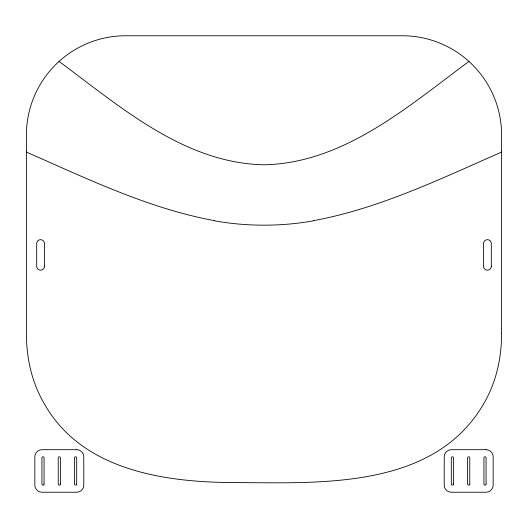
<?xml version="1.0" encoding="UTF-8"?>
<svg xmlns="http://www.w3.org/2000/svg" width="528" height="528" viewBox="0 0 528 528"><rect width="100%" height="100%" fill="white"/><g stroke="black" fill="none" stroke-linecap="round" stroke-linejoin="round"><path stroke-width="0.79" d="M468.95 61.446C408.078 106.438 343.9 163.159 264 164.802C184.1 163.159 119.922 106.438 59.05 61.446M501.6 152.077C440.497 178.84 379.526 208.494 313.441 220.671M214.559 220.671C148.474 208.494 87.503 178.84 26.4 152.077M313.474 220.849A285.536 285.536 0 0 1 214.526 220.849M501.6 333.643C501.58 351.556 498.696 369.541 492.162 386.258A127.664 127.664 0 0 1 482.341 406.065C432.142 488.968 320.826 482.981 237.046 482.585C167.818 482.612 84.328 471.702 45.652 406.065A127.664 127.664 0 0 1 35.831 386.258C29.304 369.541 26.413 351.556 26.4 333.643L26.4 135.036A99.297 99.297 0 0 1 125.697 35.759L402.303 35.759A99.297 99.297 0 0 1 501.6 135.049L501.6 333.643M76.685 449.691L41.936 449.691A7.095 7.095 0 0 0 34.841 456.779L34.841 485.153A7.095 7.095 0 0 0 42.181 492.241L76.685 492.241A7.095 7.095 0 0 0 83.78 485.153L83.78 456.779A7.095 7.095 0 0 0 76.685 449.691M486.064 449.691L451.315 449.691A7.095 7.095 0 0 0 444.22 456.779L444.22 485.153A7.095 7.095 0 0 0 451.315 492.241L485.819 492.241A7.095 7.095 0 0 0 493.159 485.153L493.159 456.779A7.095 7.095 0 0 0 486.064 449.691M491.317 266.264L491.317 243.566A3.901 3.901 0 0 0 487.417 239.666A3.901 3.901 0 0 0 483.516 243.566L483.516 266.264A3.901 3.901 0 0 0 487.417 270.164A3.901 3.901 0 0 0 491.317 266.264M486.064 484.09L486.064 457.842A1.063 1.063 0 0 0 485.001 456.779A1.063 1.063 0 0 0 483.938 457.842L483.938 484.09A1.063 1.063 0 0 0 485.001 485.153A1.063 1.063 0 0 0 486.064 484.09M469.755 484.09L469.755 457.842A1.063 1.063 0 0 0 468.686 456.779A1.063 1.063 0 0 0 467.623 457.842L467.623 484.09A1.063 1.063 0 0 0 468.686 485.153A1.063 1.063 0 0 0 469.755 484.09M453.44 484.09L453.44 457.842A1.063 1.063 0 0 0 452.377 456.779A1.063 1.063 0 0 0 451.315 457.842L451.315 484.09A1.063 1.063 0 0 0 452.377 485.153A1.063 1.063 0 0 0 453.44 484.09M76.685 484.09L76.685 457.842A1.063 1.063 0 0 0 75.623 456.779A1.063 1.063 0 0 0 74.56 457.842L74.56 484.09A1.063 1.063 0 0 0 75.623 485.153A1.063 1.063 0 0 0 76.685 484.09M60.377 484.09L60.377 457.842A1.063 1.063 0 0 0 59.314 456.779A1.063 1.063 0 0 0 58.245 457.842L58.245 484.09A1.063 1.063 0 0 0 59.314 485.153A1.063 1.063 0 0 0 60.377 484.09M44.484 266.264L44.484 243.566A3.901 3.901 0 0 0 40.583 239.666A3.901 3.901 0 0 0 36.683 243.566L36.683 266.264A3.901 3.901 0 0 0 40.583 270.164A3.901 3.901 0 0 0 44.484 266.264M44.062 484.09L44.062 457.842A1.063 1.063 0 0 0 42.999 456.779A1.063 1.063 0 0 0 41.936 457.842L41.936 484.09A1.063 1.063 0 0 0 42.999 485.153A1.063 1.063 0 0 0 44.062 484.09"/></g></svg>
